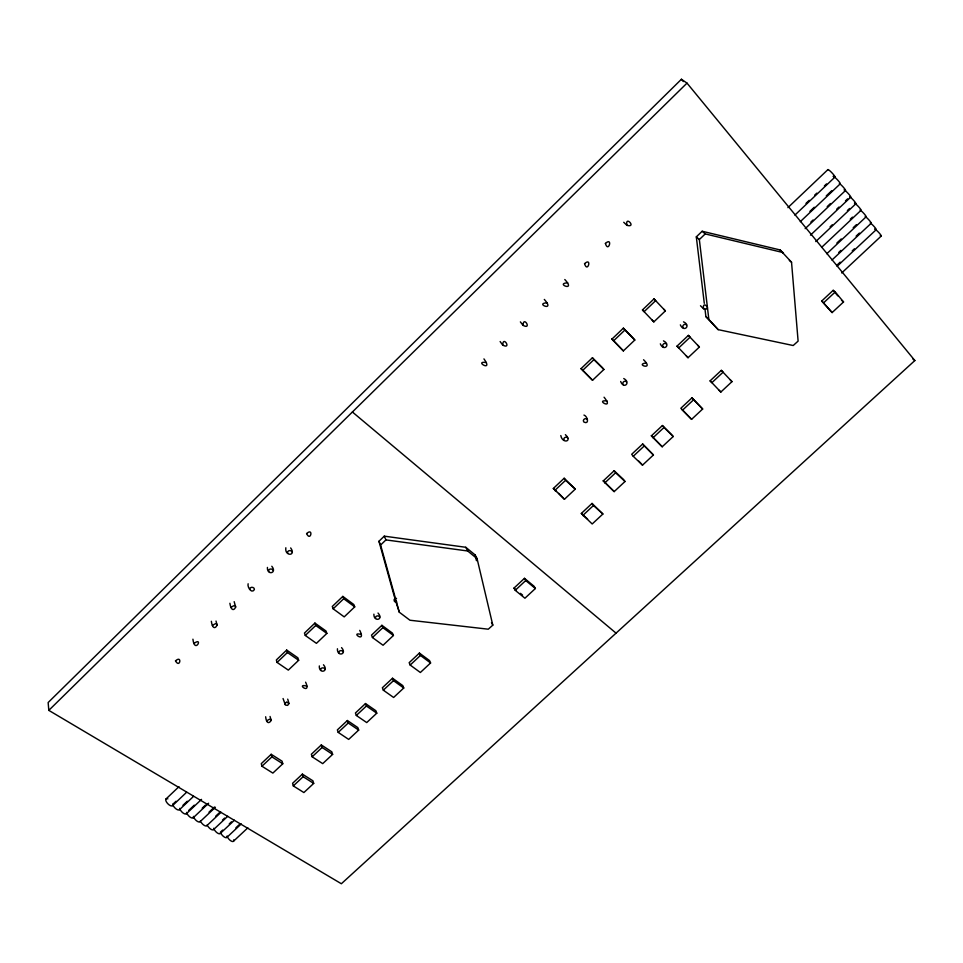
<?xml version="1.0" encoding="UTF-8"?>
<svg xmlns="http://www.w3.org/2000/svg" width="963" height="963" viewBox="0 0 963 963"><rect width="100%" height="100%" fill="white"/><g stroke="black" fill="none" stroke-linecap="round" stroke-linejoin="round"><path stroke-width="1.44" d="M193.9 643.513C203.747 636.134 194.803 654.575 192.925 639.191M212.402 625.541C222.152 618.126 213.473 636.627 211.354 621.279M231.024 607.46C240.666 600.009 232.252 618.559 229.892 603.271M249.742 589.284C249.61 586.371 254.786 586.792 254.401 589.597C251.56 594.255 247.106 586.852 248.129 583.771M266.763 720.806C276.321 714.209 267.064 730.736 265.656 716.761M284.627 703.869L286.625 701.979L289.032 703.592L287.6 705.385L285.421 705.072L283.062 698.536M681.431 79.255L48.15 702.533L48.812 710.369L341.359 883.745L914.85 360.547L687.004 83.119L681.431 79.255L683.333 81.578M48.812 710.369L687.004 83.119M394.445 596.891L378.953 541.266L384.273 536.162L465.767 547.285L475.096 554.905L477.07 558.624L492.803 625.156L488.289 629.2L409.949 620.232L399.296 612.203L395.239 599.744M704.29 303.297L696.309 236.862L702.159 231.252L780.138 249.959L791.538 262.237L798.11 341.119L793.199 345.524L718.193 329.647L705.891 316.586L705 309.207M399.296 612.203L380.614 545.034L385.946 539.906L467.717 550.992L477.07 558.624M718.193 329.647L708.864 319.523L699.343 239.558L705.217 233.925L783.437 252.643M286.685 650.073L276.333 659.968L277.067 662.424L288.322 670.116L298.662 660.281L297.88 657.825L286.685 650.073L287.443 652.517L298.662 660.281M314.925 623.073L304.477 633.052L305.283 635.46L316.43 643.344L326.854 633.413L326.012 631.018L314.925 623.073L315.744 625.469L326.854 633.413M342.828 596.398L332.295 606.461L333.162 608.821L344.2 616.886L354.721 606.871L353.806 604.523L342.828 596.398L343.719 598.733L354.721 606.871M581.062 368.624L592.414 357.767L602.356 367.601L603.885 369.479L592.558 380.265L581.062 368.624L592.558 380.265M611.938 339.108L623.386 328.154L633.185 338.206L634.81 340.023L623.374 350.905L611.938 339.108L623.374 350.905M642.453 309.93L653.997 298.891L655.683 300.625L644.103 311.687L642.453 309.93L653.841 321.883L665.373 310.905L653.997 298.891M277.067 662.424L287.443 652.517M305.283 635.46L315.744 625.469M333.162 608.821L343.719 598.733M582.555 370.502L593.93 359.632L592.414 357.767M613.503 340.926L624.987 329.96L623.386 328.154M165.985 799.001L178.974 786.651M787.915 207.635L827.927 169.596M167.863 798.833A4.659 2.046 46.5 0 0 165.925 800.819A4.659 2.046 46.5 0 0 170.126 805.501A4.659 2.046 46.5 0 0 172.774 804.322L176.024 801.252M805.995 203.386L809.233 200.316M814.638 195.188L816.805 193.142M824.364 185.967L826.519 183.909M172.582 805.574L186.666 792.212M794.896 215.098L834.933 177.108M809.919 211.366L814.277 207.238M826.278 195.874L831.731 190.71M182.958 805.309L187.279 801.216M800.289 221.671L840.218 183.849M179.539 809.63L193.587 796.329M381.902 625.312L371.513 635.135L372.452 637.518L383.057 645.258L393.422 635.484L392.447 633.124L381.902 625.312L382.865 627.671L393.422 635.484M677.013 346.138L688.376 335.389L690.11 337.17L678.71 347.944L677.013 346.138L688.039 357.718L699.391 347.029L688.376 335.389M188.808 810.328L194.273 805.164M810.894 222.044L813.061 219.985M827.205 206.612L830.467 203.53M372.452 637.518L382.865 627.671M186.449 813.651L201.544 799.386M805.152 228.664L845.466 190.554M836.787 209.091L838.966 207.045M845.466 200.894L847.633 198.847M202.206 808.162L205.48 805.08M193.322 817.659L208.61 803.226M810.473 235.141L850.678 197.198M209.007 812.17L214.436 807.042M830.094 226.835L832.261 224.8M847.404 210.524L849.571 208.489M271.205 754.294L261.274 763.647L261.948 766.247L272.866 773.096L282.785 763.779L282.075 761.203L271.205 754.294L271.903 756.87L282.785 763.779M553.316 488.482L564.174 478.25L575.296 489.096L564.462 499.267L553.316 488.482L556.566 491.383M200.148 821.632L215.399 807.259M815.757 241.569L855.842 203.795M261.948 766.247L271.903 756.87M554.688 490.564L565.57 480.32L564.174 478.25M215.748 816.143L220.094 812.062M850.269 219.191L852.46 217.132M206.925 825.58L221.057 812.278M821.595 247.395L860.982 210.355M222.453 820.103L224.62 818.069M836.883 243.025L841.229 238.944M853.218 227.689L856.48 224.62M213.654 829.504L227.762 816.263M826.808 253.738L866.074 216.868M222.67 830.07L220.479 832.128A4.55 1.938 47.6 0 0 224.451 837.124A4.55 1.938 47.6 0 0 227.112 836.004A4.538 1.926 47.8 0 0 231.084 840.976A4.538 1.926 47.8 0 0 233.708 839.844M229.254 823.907L231.445 821.848M838.761 252.414L840.928 250.38M856.131 236.128L859.393 233.07M831.972 260.034L871.142 223.32M220.346 833.392L234.418 820.211M321.305 744.941L311.374 754.234L312.156 756.798L322.713 763.635L332.632 754.378L331.826 751.838L321.305 744.941L322.111 747.469L332.632 754.378M347.39 720.517L337.375 729.894L338.218 732.398L348.678 739.403L358.681 730.074L357.803 727.571L347.39 720.517L348.245 723.008L358.681 730.074M365.507 703.544L355.443 712.981L356.322 715.461L366.722 722.575L376.774 713.186L375.859 710.718L365.507 703.544L366.409 706.011L376.774 713.186M392.531 678.241L382.371 687.751L383.322 690.182L393.614 697.465L403.75 688.003L402.775 685.584L392.531 678.241L393.494 680.66L403.75 688.003M419.399 653.083L409.167 662.664L410.178 665.048L420.362 672.499L430.581 662.965L429.546 660.582L419.399 653.083L420.434 655.454L430.581 662.965M603.295 480.886L614.141 470.726L623.482 479.466L624.999 481.5L614.177 491.612L603.295 480.886L614.177 491.612M642.622 444.051L631.68 454.295L633.233 456.293L642.514 465.153L653.432 454.969L642.622 444.051L653.432 454.969M651.409 435.818L662.412 425.526L671.56 434.578L673.197 436.528L662.207 446.772L651.409 435.818L662.207 446.772M691.94 397.875L680.841 408.264L682.514 410.166L691.59 419.35L702.665 409.01L691.94 397.875L702.665 409.01M710.128 380.83L721.323 370.358L723.093 372.187L711.874 382.684L710.128 380.83L720.83 392.061L731.988 381.637L721.323 370.358M235.875 827.807L239.161 824.737M836.883 265.234L840.169 262.153M852.231 250.862L854.434 248.803M312.156 756.798L322.111 747.469M338.218 732.398L348.245 723.008M356.322 715.461L366.409 706.011M383.322 690.182L393.494 680.66M410.178 665.048L420.434 655.454M604.764 482.932L615.634 472.761L614.141 470.726M633.233 456.293L644.187 446.038M653.01 437.78L664.037 427.464L662.412 425.526M682.514 410.166L693.637 399.753M227.003 837.268L241.256 823.931M837.112 266.282L876.161 229.736M302.394 774.132L292.571 783.316L293.306 785.916L303.887 792.549L313.697 783.413L312.927 780.824L302.394 774.132L303.152 776.708L313.697 783.413M581.315 513.448L592.04 503.42L602.886 514.001L592.185 523.98L581.315 513.448L587.611 519.057M233.612 841.12L247.828 827.831M841.71 272.962L881.157 236.116M293.306 785.916L303.152 776.708M582.723 515.554L593.473 505.503L592.04 503.42M514.001 588.092L524.462 578.33L534.092 586.286L535.38 588.513L524.931 598.228L515.241 590.331L514.001 588.092L516.156 589.838M821.74 300.998L833.188 290.32L835.222 291.982L843.552 301.949L832.128 312.578L821.74 300.998L832.128 312.578M515.241 590.331L525.726 580.545L524.462 578.33M823.75 302.683L835.222 291.982M396.768 601.959C393.422 603.091 393.012 597.566 396.527 598.36M620.654 381.48C623.735 389.81 631.319 382.504 623.759 378.531M626.492 381.817C624.674 379.843 621.388 382.865 623.374 384.767M547.08 302.839C533.959 303.393 556.048 312.397 544.312 299.433M646.378 362.955C633.871 364.303 655.189 371.092 643.561 359.753M567.689 282.845C554.423 283.435 576.825 292.403 564.8 279.523M660.329 343.839C663.627 351.989 671.319 344.67 663.471 340.854M666.396 343.996C664.566 341.973 661.292 345.067 663.23 346.993M680.347 324.856C683.754 332.909 691.506 325.578 683.513 321.847M686.511 324.928C684.681 322.882 681.407 326 683.333 327.938M841.493 300.275L843.552 301.949M912.755 358.838L914.85 360.547M520.453 593.352L522.596 595.098M789.335 260.431L791.538 262.237M525.726 580.545L535.38 588.513M703.568 308.762C713.017 311.097 701.895 299.048 703.568 308.762L700.486 305.752M626.925 225.342C637.073 228.002 624.867 214.833 626.925 225.342L623.735 222.272M352.386 411.995L616.043 633.136M702.159 231.252L705.217 233.925M696.309 236.862L699.343 239.558M558.733 493.309L564.462 499.267M565.57 480.32L575.296 489.096M593.473 505.503L602.886 514.001M615.634 472.761L624.999 481.5M638.902 461.181L642.514 465.153M705.891 316.586L708.864 319.523M664.037 427.464L673.197 436.528M593.93 359.632L603.885 369.479M681.852 409.275L691.59 419.35M624.987 329.96L634.81 340.023M663.676 309.147L665.373 310.905M697.645 345.223L699.391 347.029M730.219 379.795L731.988 381.637M719.072 390.208L720.83 392.061M686.33 355.901L688.039 357.718M652.168 320.113L653.841 321.883M780.138 249.959L782.835 253.149M833.188 290.32L837.798 295.858M486.423 362.545C472.857 360.535 494.163 373.018 483.944 358.898M560.815 435.565C562.38 444.136 572.973 441.584 565.377 434.662M567.845 438.129C566.569 435.878 562.657 437.9 564.089 440.211M502.698 345.103C512.039 349.87 502.963 334.992 502.698 345.103L500.134 341.528M587.394 419.615C585.925 417.015 581.724 419.964 583.963 422.119C589.597 424.755 587.623 416.233 583.975 415.065M523.029 325.362C532.346 330.213 523.354 315.166 523.029 325.362L520.369 321.871M604.066 397.213C615.104 410.852 593.87 399.392 607.051 400.981M306.86 686.125C294.798 682.936 311.771 695.587 305.608 682.177M319.331 665.927C318.681 674.401 329.454 671.668 323.472 664.771M324.916 669.02C324.05 666.926 319.945 667.768 320.763 670.188M267.425 567.424C266.775 575.778 277.549 573.226 271.807 566.256M273.107 570.313C272.228 568.014 267.762 568.856 268.713 571.492M337.423 648.773C336.881 657.163 347.631 654.491 341.564 647.618M343.081 651.807C342.226 649.688 338.109 650.555 338.916 652.974M285.83 547.766C284.458 556.65 296.652 556.12 290.67 547.935M292.054 551.931C291.187 549.596 286.709 550.451 287.66 553.111M361.342 634.509C349.027 631.21 366.759 644.247 359.741 630.368M373.885 614.177C373.584 622.387 384.273 619.835 378.026 613.034M379.699 617.114C378.868 614.924 374.739 615.814 375.534 618.258M465.767 547.285L467.717 550.992M491.479 622.592L492.803 625.156M384.273 536.162L385.946 539.906M378.953 541.266L380.614 545.034M287.72 699.15L288.9 703.146M270.049 716.46L271.181 720.505M234.178 601.67L235.706 607.256M216.025 621.063L217.084 625.312M475.096 554.905L476.456 560.683M207.105 825.038A4.586 1.986 47.2 0 1 204.734 825.628A4.586 1.986 47.2 0 1 201.05 822.161M213.846 828.962A4.574 1.974 47.4 0 1 211.487 829.552A4.574 1.974 47.4 0 1 207.827 826.098M200.34 821.09A4.598 1.998 47.1 0 1 197.042 821.15A4.598 1.998 47.1 0 1 193.479 816.395A4.622 2.01 46.9 0 1 190.638 817.455A4.622 2.01 46.9 0 1 186.629 812.399A4.634 2.022 46.8 0 1 183.74 813.434A4.634 2.022 46.8 0 1 179.72 808.378A4.646 2.034 46.6 0 1 176.807 809.402A4.646 2.034 46.6 0 1 172.774 804.322M220.527 832.851A4.562 1.962 47.5 0 1 217.337 832.959A4.562 1.962 47.5 0 1 213.786 828.24M854.975 203.398A5.08 0.722 46.3 0 0 854.819 201.785A5.08 0.722 46.3 0 0 849.811 196.801A5.092 0.722 46.3 0 0 849.27 194.707A5.092 0.722 46.3 0 0 844.07 189.843M827.855 169.801A5.152 0.734 46.5 0 1 830.624 171.51A5.152 0.734 46.5 0 1 834.74 176.265A5.152 0.734 46.5 0 1 833.368 176.193M833.236 176.373A5.128 0.734 46.4 0 1 838.376 180.827A5.128 0.734 46.4 0 1 839.363 183.476A5.116 0.734 46.4 0 1 844.407 188.483A5.116 0.734 46.4 0 1 844.599 190.156M854.434 203.073A5.056 0.71 46.3 0 1 859.622 207.924A5.056 0.71 46.3 0 1 860.103 209.934A5.044 0.71 46.2 0 1 865.087 214.905A5.044 0.71 46.2 0 1 865.195 216.434A5.02 0.698 46.2 0 1 870.167 221.394A5.02 0.698 46.2 0 1 870.251 222.886A5.008 0.698 46.1 0 1 875.211 227.834A5.008 0.698 46.1 0 1 875.271 229.302M874.729 228.953A4.996 0.698 46.1 0 1 879.881 233.792A4.996 0.698 46.1 0 1 880.254 235.658M175.495 660.895C179.997 668.9 182.38 654.611 175.495 660.895M306.595 533.574C310.664 542.241 313.769 527.098 306.595 533.574M584.553 263.657C587.586 273.757 592.329 256.76 584.553 263.657M605.402 243.422C608.351 253.618 613.226 236.477 605.402 243.422"/></g></svg>
